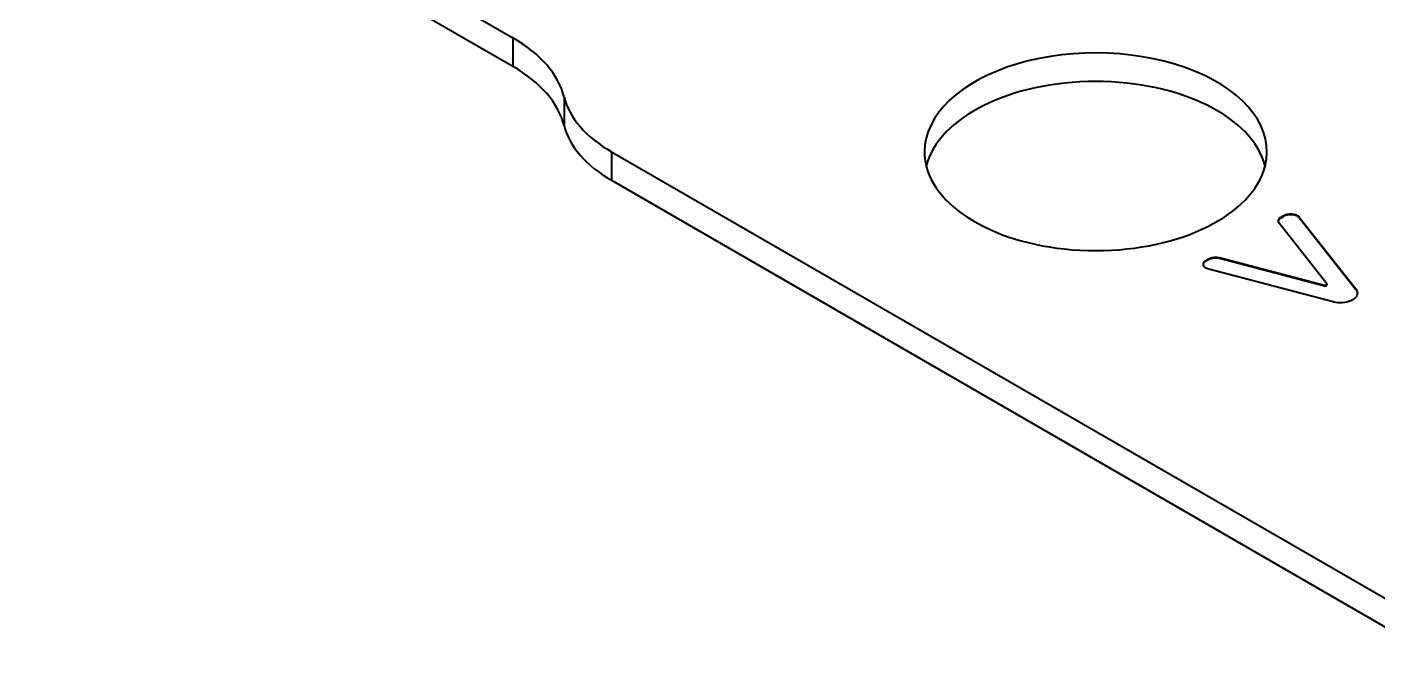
# Model space of a CAD drawing. Header units: millimetres. Extents: x 15 to 292, y 5 to 205.
# Drawn here: x 203.23 to 222.57, y 83.92 to 92.85 of the extents above; entities that cross this region are included whole.
import ezdxf

# ---------------------------------------------------------------- set-up
doc = ezdxf.new("R2010")
doc.units = ezdxf.units.MM
doc.layers.add('Geometries', color=7, linetype='Continuous')

msp = doc.modelspace()

# ---------------------------------------------------------------- linework, layer by layer
at = {"layer": 'Geometries', "linetype": 'Continuous', "lineweight": 40}
for p, q in [((203.234, 96.711), (210.184, 92.699)), ((203.234, 96.303), (210.184, 92.291)), ((210.184, 92.699), (210.184, 92.291)), ((210.919, 91.85), (210.919, 91.442)), ((211.598, 91.066), (211.598, 90.658)), ((211.598, 91.066), (223.265, 84.33)), ((211.598, 90.658), (223.265, 83.922)), ((221.18, 90.131), (221.221, 90.155)), ((221.18, 90.123), (221.221, 90.147)), ((221.18, 90.123), (221.18, 90.131)), ((221.221, 90.147), (221.221, 90.155)), ((221.439, 90.124), (221.439, 90.132)), ((221.439, 90.132), (222.249, 89.103)), ((221.439, 90.124), (222.249, 89.095)), ((221.141, 90.072), (221.14, 90.076)), ((221.835, 89.178), (221.153, 90.044)), ((220.106, 89.511), (220.147, 89.535)), ((220.106, 89.503), (220.147, 89.527)), ((220.106, 89.503), (220.106, 89.511)), ((220.147, 89.527), (220.147, 89.535)), ((220.298, 89.542), (220.298, 89.551)), ((220.298, 89.551), (221.799, 89.157)), ((220.298, 89.542), (221.799, 89.149)), ((220.067, 89.452), (220.067, 89.456)), ((221.927, 88.918), (220.146, 89.385)), ((221.799, 89.149), (221.799, 89.157)), ((221.837, 89.163), (221.837, 89.171)), ((222.249, 89.095), (222.249, 89.103)), ((222.271, 89.045), (222.271, 89.041))]:
    msp.add_line(p, q, dxfattribs=at)
at = {"layer": 'Geometries', "linetype": 'Continuous', "lineweight": 40, "flags": 128}
for points in [[(221.14, 90.076), (221.142, 90.086), (221.145, 90.096), (221.151, 90.106), (221.159, 90.115), (221.168, 90.124), (221.18, 90.131)], [(221.141, 90.072), (221.142, 90.078), (221.145, 90.088), (221.151, 90.098), (221.159, 90.107), (221.168, 90.115), (221.18, 90.123)], [(221.221, 90.155), (221.234, 90.161), (221.249, 90.167), (221.265, 90.172), (221.281, 90.175), (221.299, 90.177), (221.316, 90.178), (221.334, 90.177), (221.351, 90.175), (221.368, 90.172), (221.384, 90.167), (221.398, 90.161), (221.412, 90.155), (221.422, 90.148), (221.432, 90.14), (221.439, 90.132)], [(221.221, 90.147), (221.234, 90.153), (221.249, 90.159), (221.265, 90.163), (221.281, 90.167), (221.299, 90.169), (221.316, 90.169), (221.334, 90.169), (221.351, 90.167), (221.368, 90.163), (221.384, 90.159), (221.398, 90.153), (221.412, 90.147), (221.422, 90.14), (221.432, 90.132), (221.439, 90.124)], [(221.153, 90.044), (221.151, 90.046), (221.145, 90.056), (221.142, 90.066), (221.141, 90.072)], [(220.067, 89.456), (220.068, 89.466), (220.071, 89.476), (220.077, 89.486), (220.085, 89.495), (220.094, 89.504), (220.106, 89.511)], [(220.147, 89.535), (220.16, 89.541), (220.175, 89.547), (220.191, 89.552), (220.207, 89.555), (220.225, 89.557), (220.242, 89.558), (220.26, 89.557), (220.277, 89.555), (220.294, 89.552), (220.298, 89.551)], [(220.147, 89.527), (220.16, 89.533), (220.175, 89.539), (220.191, 89.543), (220.207, 89.547), (220.225, 89.549), (220.242, 89.549), (220.26, 89.549), (220.277, 89.547), (220.294, 89.543), (220.298, 89.542)], [(220.067, 89.452), (220.068, 89.458), (220.071, 89.468), (220.077, 89.478), (220.085, 89.487), (220.094, 89.495), (220.106, 89.503)], [(220.146, 89.385), (220.131, 89.389), (220.118, 89.395), (220.106, 89.401), (220.094, 89.409), (220.085, 89.417), (220.077, 89.426), (220.071, 89.436), (220.068, 89.446), (220.067, 89.452)], [(221.799, 89.157), (221.8, 89.157), (221.81, 89.155), (221.82, 89.157), (221.829, 89.16), (221.835, 89.165), (221.837, 89.171)], [(221.799, 89.149), (221.8, 89.148), (221.81, 89.147), (221.82, 89.148), (221.829, 89.152), (221.835, 89.157), (221.837, 89.163)], [(221.837, 89.171), (221.835, 89.177), (221.835, 89.178)], [(222.271, 89.041), (222.269, 89.027), (222.262, 89.009), (222.252, 88.992), (222.238, 88.975), (222.22, 88.96), (222.199, 88.946), (222.176, 88.934), (222.149, 88.924), (222.121, 88.916), (222.091, 88.91), (222.059, 88.906), (222.028, 88.905), (221.996, 88.906), (221.965, 88.91), (221.935, 88.916), (221.927, 88.918)], [(222.249, 89.103), (222.252, 89.099), (222.262, 89.082), (222.269, 89.064), (222.271, 89.045)], [(222.249, 89.095), (222.252, 89.091), (222.262, 89.073), (222.269, 89.055), (222.271, 89.041)]]:
    msp.add_lwpolyline(points, dxfattribs=at)
at = {"layer": 'Geometries', "linetype": 'Continuous', "lineweight": 40}
for centre, major_axis, start_param, end_param in [((208.345, 91.638), (2.6, 0), 0.141897, 0.785398), ((218.527, 91.066), (-2.45, 0), 2.99678, 6.283185), ((208.345, 91.229), (2.6, 0), 0.141897, 0.785398), ((218.527, 90.658), (-2.45, 0), 3.286406, 6.138372), ((213.295, 92.046), (-2.4, 0), 0.141897, 0.785398), ((213.295, 91.638), (-2.4, 0), 0.141897, 0.785398), ((218.527, 91.066), (-2.45, 0), 0, 0.144813), ((218.527, 91.066), (-2.45, 0), 0.144813, 2.99678)]:
    msp.add_ellipse(centre, major_axis=major_axis, ratio=0.57735, start_param=start_param, end_param=end_param, dxfattribs=at)

doc.saveas('drawing.dxf')
